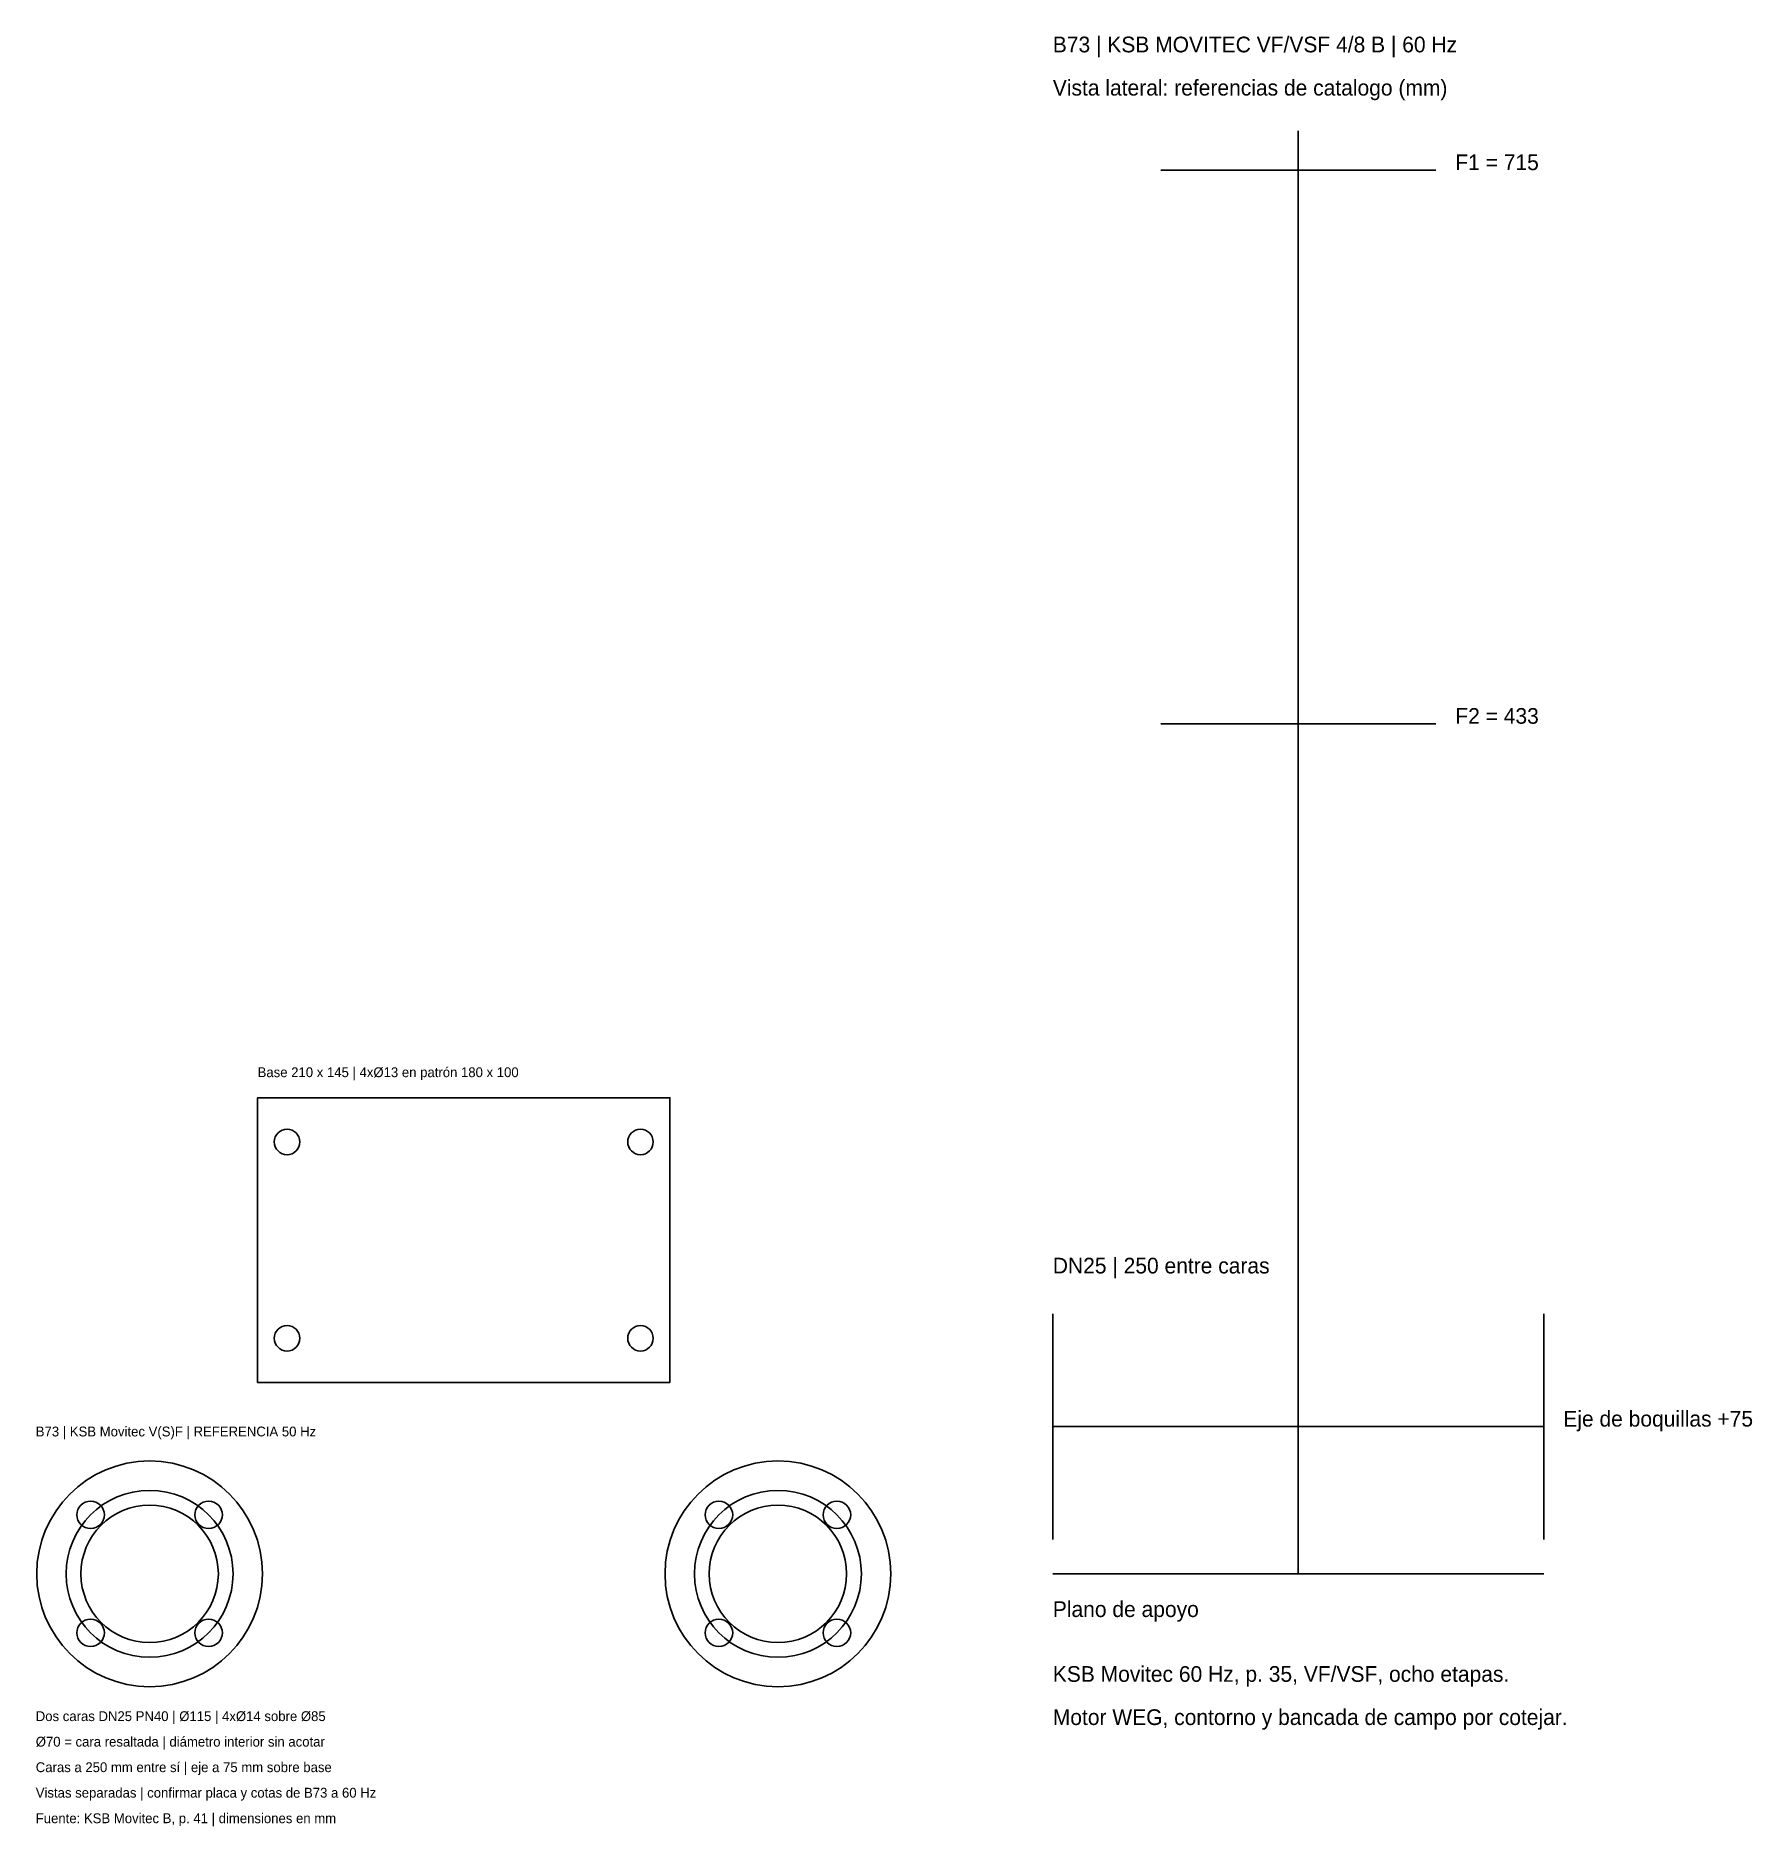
# Model space of a CAD drawing. Header units: millimetres. Extents: x -218 to 656, y -129 to 783.
import ezdxf

# ---------------------------------------------------------------- set-up
doc = ezdxf.new("R2010")
doc.units = ezdxf.units.MM
for name, color, linetype in [('DATUM_60HZ', 4, 'Continuous'), ('NOTAS_60HZ', 2, 'Continuous'), ('REFERENCIA', 4, 'Continuous')]:
    doc.layers.add(name, color=color, linetype=linetype)

msp = doc.modelspace()

# ---------------------------------------------------------------- linework, layer by layer
msp.add_lwpolyline([(-105, 97.5), (105, 97.5), (105, 242.5), (-105, 242.5)], close=True)
for centre, radius in [((-90, 220), 6.5), ((90, 220), 6.5), ((-90, 120), 6.5), ((90, 120), 6.5), ((-160, 0), 57.5), ((160, 0), 57.5), ((-190.05, 30.05), 7), ((-129.95, 30.05), 7), ((129.95, 30.05), 7), ((190.05, 30.05), 7), ((-160, 0), 35), ((160, 0), 35), ((-190.05, -30.05), 7), ((-129.95, -30.05), 7), ((129.95, -30.05), 7), ((190.05, -30.05), 7)]:
    msp.add_circle(centre, radius)
at = {"layer": 'DATUM_60HZ'}
for p, q in [((425, 0), (425, 735)), ((355, 715), (495, 715)), ((355, 433), (495, 433)), ((300, 17.5), (300, 132.5)), ((550, 17.5), (550, 132.5)), ((300, 75), (550, 75)), ((300, 0), (550, 0))]:
    msp.add_line(p, q, dxfattribs=at)
at = {"layer": 'REFERENCIA'}
for centre in [(-160, 0), (160, 0)]:
    msp.add_circle(centre, 42.5, dxfattribs=at)

# ---------------------------------------------------------------- texts
for s, p in [('Base 210 x 145 | 4xØ13 en patrón 180 x 100', (-105, 253)), ('B73 | KSB Movitec V(S)F | REFERENCIA 50 Hz', (-218, 70)), ('Dos caras DN25 PN40 | Ø115 | 4xØ14 sobre Ø85', (-218, -75)), ('Ø70 = cara resaltada | diámetro interior sin acotar', (-218, -88)), ('Caras a 250 mm entre sí | eje a 75 mm sobre base', (-218, -101)), ('Vistas separadas | confirmar placa y cotas de B73 a 60 Hz', (-218, -114)), ('Fuente: KSB Movitec B, p. 41 | dimensiones en mm', (-218, -127))]:
    msp.add_text(s, height=5).set_placement(p)
at = {"layer": 'NOTAS_60HZ'}
for s, p in [('B73 | KSB MOVITEC VF/VSF 4/8 B | 60 Hz', (300, 775)), ('Vista lateral: referencias de catalogo (mm)', (300, 753)), ('F1 = 715', (505, 715)), ('F2 = 433', (505, 433)), ('DN25 | 250 entre caras', (300, 153)), ('Eje de boquillas +75', (560, 75)), ('Plano de apoyo', (300, -22)), ('KSB Movitec 60 Hz, p. 35, VF/VSF, ocho etapas.', (300, -55)), ('Motor WEG, contorno y bancada de campo por cotejar.', (300, -77))]:
    msp.add_text(s, height=8, dxfattribs=at).set_placement(p)

doc.saveas('drawing.dxf')
